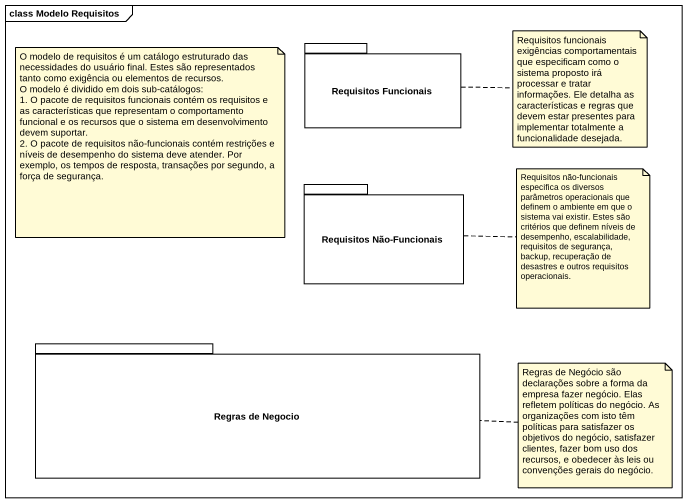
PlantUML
@startuml
mainframe class Modelo Requisitos
package "Requisitos Funcionais" as Requisitos_Funcionais {
}
package "Requisitos Não-Funcionais" as Requisitos_Não_Funcionais {
}
package "Regras de Negocio" as Regras_de_Negocio {
}
note as N1
  O modelo de requisitos é um catálogo estruturado das necessidades do usuário final. Estes são representados tanto como exigência ou elementos de recursos.
  O modelo é dividido em dois sub-catálogos:
  1. O pacote de requisitos funcionais contém os requisitos e as características que representam o comportamento funcional e os recursos que o sistema em desenvolvimento devem suportar.
  2. O pacote de requisitos não-funcionais contém restrições e níveis de desempenho do sistema deve atender. Por exemplo, os tempos de resposta, transações por segundo, a força de segurança.
end note
note right of Requisitos_Funcionais : Requisitos funcionais exigências comportamentais que especificam como o sistema proposto irá processar e tratar informações. Ele detalha as características e regras que devem estar presentes para implementar totalmente a funcionalidade desejada.
note right of Requisitos_Não_Funcionais : Requisitos não-funcionais especifica os diversos parâmetros operacionais que definem o ambiente em que o sistema vai existir. Estes são critérios que definem níveis de desempenho, escalabilidade, requisitos de segurança, backup, recuperação de desastres e outros requisitos operacionais.
note right of Regras_de_Negocio : Regras de Negócio são declarações sobre a forma da empresa fazer negócio. Elas refletem políticas do negócio. As organizações com isto têm políticas para satisfazer os objetivos do negócio, satisfazer clientes, fazer bom uso dos recursos, e obedecer às leis ou convenções gerais do negócio.
@enduml
